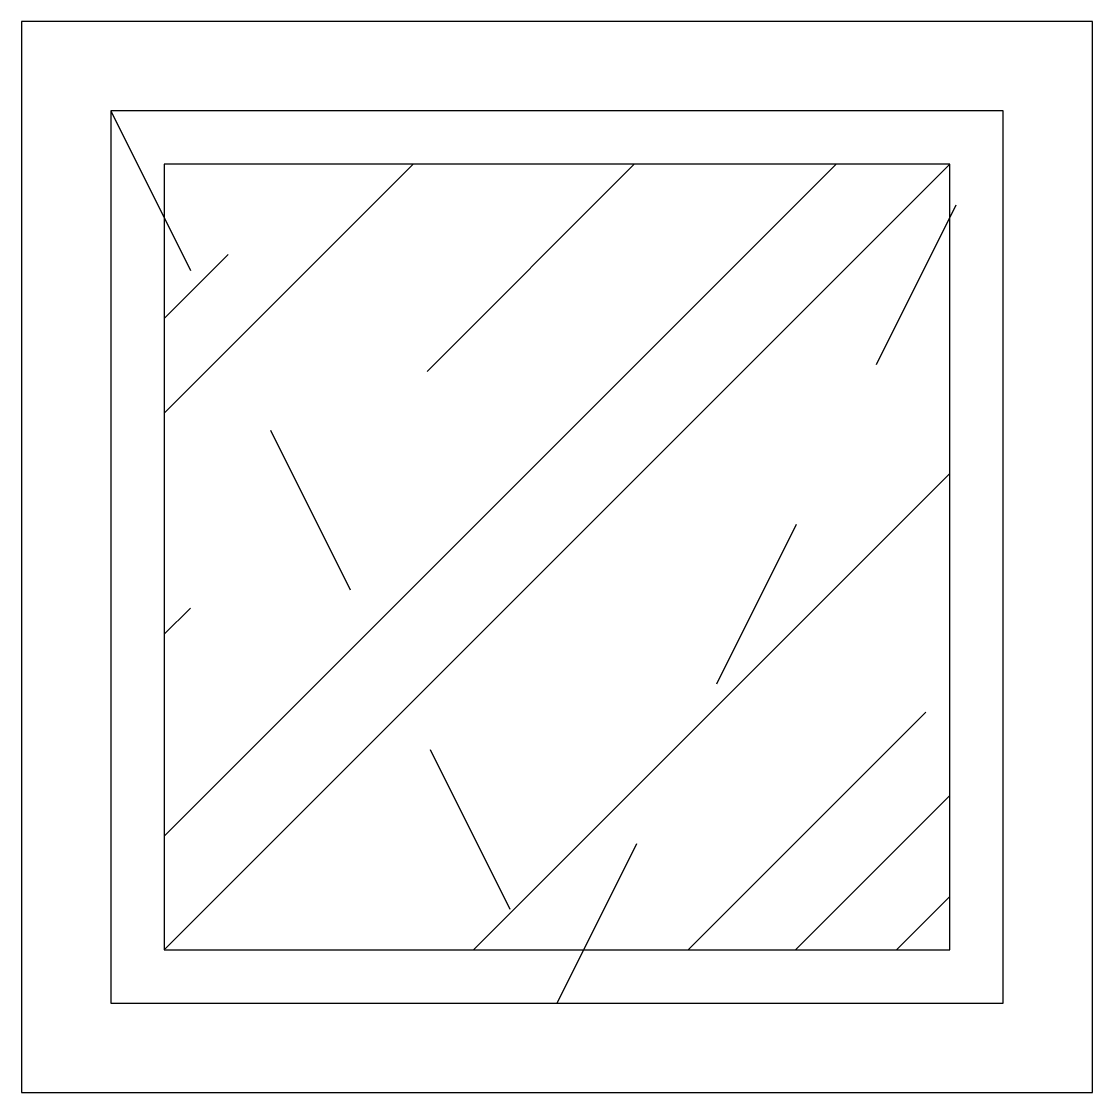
# Model space of a CAD drawing. Header units: metres. Extents: x 43.191 to 43.791, y 11.215 to 11.815.
import ezdxf

# ---------------------------------------------------------------- set-up
doc = ezdxf.new("R2010")
doc.units = ezdxf.units.M
doc.header["$MEASUREMENT"] = 0
doc.linetypes.add('HIDDEN', pattern=[0.375, 0.25, -0.125])
for name, color, linetype in [('ARQ-ESQ-02', 2, 'Continuous'), ('ARQ-HACHURA', 252, 'Continuous'), ('ARQ-PROJ-01', 1, 'HIDDEN')]:
    doc.layers.add(name, color=color, linetype=linetype)

msp = doc.modelspace()

# ---------------------------------------------------------------- hatches: boundary and pattern name
at = {"layer": 'ARQ-HACHURA'}
h = msp.add_hatch(dxfattribs=at)
h.set_pattern_fill('AR-RROOF', color=256, scale=0.25, angle=45, style=0)
h.set_pattern_definition([(45, (43.2712, 11.29531), (0.21213, 0.56569), [3.75, -0.5, 1.25, -0.25]), (45, (43.41792, 11.6188), (-0.4119, 0.05834), [0.75, -0.0825, 1.5, -0.1875]), (45, (43.20933, 11.53396), (0.8008, 1.03768), [2, -0.35, 1, -0.25])])
h.paths.add_polyline_path([(43.7112, 11.70531), (43.7112, 11.73531), (43.2712, 11.73531), (43.2712, 11.70531), (43.4762, 11.29531), (43.5062, 11.29531)])
h.paths.add_polyline_path([(43.2712, 11.70531), (43.2712, 11.29531), (43.4762, 11.29531)])
h.paths.add_polyline_path([(43.7112, 11.70531), (43.5062, 11.29531), (43.7112, 11.29531)])

# ---------------------------------------------------------------- linework, layer by layer
at = {"layer": 'ARQ-ESQ-02'}
for points in [[(43.1912, 11.21531), (43.7912, 11.21531), (43.7912, 11.81531), (43.1912, 11.81531)], [(43.2412, 11.26531), (43.7412, 11.26531), (43.7412, 11.76531), (43.2412, 11.76531)], [(43.2712, 11.29531), (43.7112, 11.29531), (43.7112, 11.73531), (43.2712, 11.73531)]]:
    msp.add_lwpolyline(points, close=True, dxfattribs=at)
at = {"layer": 'ARQ-PROJ-01', "ltscale": 0.3}
msp.add_lwpolyline([(43.2412, 11.76531), (43.4912, 11.26531), (43.7412, 11.76531)], dxfattribs=at)

doc.saveas('drawing.dxf')
